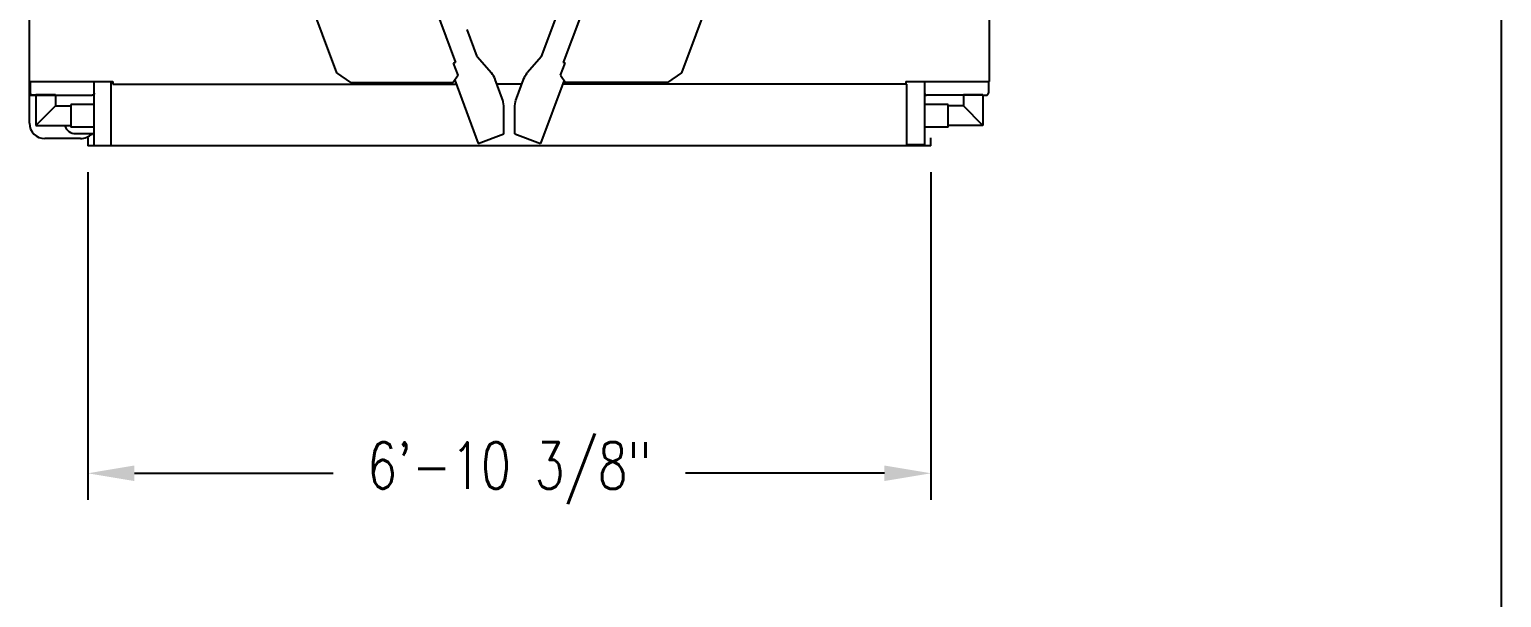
# Model space of a CAD drawing. Header units: millimetres. Extents: x 16950 to 32328, y 19251 to 29476.
# Drawn here: x 17520.9 to 17664.7, y 19468.4 to 19523.9 of the extents above; entities that cross this region are included whole.
import ezdxf

# ---------------------------------------------------------------- set-up
doc = ezdxf.new("R2010")
doc.units = ezdxf.units.MM
doc.header["$LTSCALE"] = 5
doc.layers.add('RECIRCULATION-CONTROL', color=3, linetype='Continuous')
doc.layers.add('UNIT', color=6, linetype='Continuous')
doc.styles.add('SUBMITTAL', font='romans.shx', dxfattribs={"width": 0.75})
doc.dimstyles.new('SUBMITTAL', dxfattribs={"dimtxt": 0.09375, "dimasz": 0.09375, "dimexe": 0.03125, "dimexo": 0.0625, "dimgap": 0.0625, "dimtad": 0, "dimdec": 4, "dimzin": 4, "dimdsep": 46, "dimlunit": 4, "dimtxsty": 'SUBMITTAL', "dimcen": 0.09375, "dimclre": 6, "dimadec": 0, "dimazin": 0, "dimtfac": 1, "dimtdec": 0, "dimtofl": 0, "dimtmove": 0, "dimatfit": 3, "dimfxl": 0, "dimfrac": 2, "dimtolj": 1, "dimtzin": 4, "dimarcsym": 0})

# ---------------------------------------------------------------- blocks, each defined once
blk = doc.blocks.new('*D104')
at = {"layer": 'UNIT', "color": 6, "lineweight": -2}
for p, q in [((17526.61, 19509.94), (17526.61, 19477.94)), ((17608.99, 19509.94), (17608.99, 19477.94))]:
    blk.add_line(p, q, dxfattribs=at)
at = {"layer": 'UNIT', "color": 3, "lineweight": -2}
for p, q in [((17531.16, 19480.54), (17550.57, 19480.54)), ((17604.44, 19480.54), (17585.02, 19480.54))]:
    blk.add_line(p, q, dxfattribs=at)
at = {"layer": 'UNIT', "color": 3}
for points in [[(17531.16, 19481.3), (17531.16, 19479.78), (17526.61, 19480.54)], [(17604.44, 19481.3), (17604.44, 19479.78), (17608.99, 19480.54)]]:
    blk.add_solid(points, dxfattribs=at)
at = {"layer": 'UNIT', "color": 3, "insert": (17567.8, 19480.54), "char_height": 4.55, "attachment_point": 5, "style": 'SUBMITTAL'}
blk.add_mtext('\\A1;6\'-10 3/8"', dxfattribs=at)
blk = doc.blocks.new('BORDER')
blk.add_line((1, 0), (1, 1))

msp = doc.modelspace()

# ---------------------------------------------------------------- linework, layer by layer
at = {"layer": 'RECIRCULATION-CONTROL'}
for p, q in [((17520.9044, 19514.7367), (17520.9044, 19518.8224)), ((17520.9044, 19517.4766), (17521.5346, 19517.4766)), ((17521.5346, 19517.5172), (17521.5346, 19514.5172)), ((17523.4362, 19517.5172), (17523.4362, 19516.4188)), ((17612.1596, 19517.5172), (17612.1596, 19516.4188)), ((17614.0612, 19517.5172), (17612.1596, 19517.5172)), ((17614.0612, 19517.5172), (17614.0612, 19514.5172)), ((17523.4362, 19516.4188), (17521.5346, 19514.5172)), ((17523.4362, 19516.4188), (17524.9362, 19516.4188)), ((17524.9362, 19516.5703), (17524.9362, 19514.3656)), ((17527.2354, 19516.5703), (17524.9362, 19516.5703)), ((17610.6862, 19516.5703), (17608.3604, 19516.5703)), ((17610.6862, 19514.3656), (17610.6862, 19516.5703)), ((17612.1596, 19516.4188), (17610.6862, 19516.4188)), ((17614.0612, 19514.5172), (17612.1596, 19516.4188)), ((17521.5346, 19514.5172), (17524.9362, 19514.5172)), ((17525.9044, 19513.2367), (17522.4044, 19513.2367)), ((17527.2354, 19514.3656), (17524.9362, 19514.3656)), ((17525.4231, 19513.723), (17527.0973, 19513.723)), ((17610.6862, 19514.3656), (17608.3604, 19514.3656)), ((17614.0612, 19514.5172), (17610.6862, 19514.5172))]:
    msp.add_line(p, q, dxfattribs=at)
for centre, radius, start, end in [((17522.4044, 19514.7367), 1.5, 180, 270), ((17525.4047, 19514.8216), 1.0988, 196.082201, 270.957368), ((17525.9044, 19514.7367), 1.5, 270, 317.479573), ((17527.2351, 19513.723), 0.1378, 180, 270.106312)]:
    msp.add_arc(centre, radius, start, end, dxfattribs=at)
msp.add_ellipse((17522.4854, 19517.5172), major_axis=(-0.9508, 0), ratio=0.00530952, start_param=3.14159267, end_param=6.28318533, dxfattribs=at)
at = {"layer": 'UNIT'}
for p, q in [((17520.9044, 19518.8224), (17520.9044, 19593.1954)), ((17614.6913, 19593.1954), (17614.6913, 19518.8224)), ((17536.8337, 19589.583), (17562.5367, 19520.6562)), ((17598.7605, 19589.5837), (17573.0599, 19520.6559)), ((17550.9328, 19519.6653), (17526.4301, 19585.3733)), ((17570.9407, 19521.2581), (17594.8975, 19585.5013)), ((17584.6638, 19519.6655), (17609.1255, 19585.2707)), ((17564.655, 19521.2581), (17563.6717, 19523.8952)), ((17562.5367, 19520.6562), (17562.3502, 19520.5867)), ((17562.787, 19519.4154), (17562.3502, 19520.5867)), ((17564.655, 19521.2581), (17566.0436, 19519.655)), ((17570.9407, 19521.2581), (17569.5521, 19519.655)), ((17572.8096, 19519.4152), (17573.2463, 19520.5864)), ((17573.2463, 19520.5864), (17573.0599, 19520.6559)), ((17552.3049, 19518.7126), (17550.9328, 19519.6653)), ((17562.787, 19519.4154), (17562.299, 19518.7127)), ((17562.4531, 19518.9346), (17564.7563, 19512.7577)), ((17567.1085, 19517.1571), (17566.4226, 19518.9964)), ((17568.4873, 19517.1571), (17569.1731, 19518.9964)), ((17573.1429, 19518.9352), (17570.8394, 19512.7577)), ((17572.8096, 19519.4152), (17573.2976, 19518.7125)), ((17583.2917, 19518.7127), (17584.6638, 19519.6655)), ((17520.9044, 19518.8224), (17529.059, 19518.8224)), ((17520.9854, 19518.8224), (17520.9854, 19517.6749)), ((17521.5346, 19517.4766), (17521.184, 19517.4766)), ((17521.5346, 19517.4766), (17527.0368, 19517.4766)), ((17527.2354, 19512.5429), (17527.2354, 19518.8224)), ((17528.8604, 19518.8224), (17528.8604, 19512.5429)), ((17529.059, 19518.8224), (17529.059, 19518.5429)), ((17529.059, 19518.5429), (17562.5991, 19518.5429)), ((17552.3049, 19518.7126), (17562.299, 19518.7127)), ((17569.004, 19518.5429), (17566.5917, 19518.5429)), ((17606.6104, 19518.5429), (17572.9966, 19518.5429)), ((17583.2917, 19518.7127), (17573.2976, 19518.7125)), ((17606.5368, 19518.8224), (17614.6913, 19518.8224)), ((17606.5368, 19518.8224), (17606.5368, 19518.5429)), ((17606.6104, 19518.5429), (17606.6104, 19512.6665)), ((17608.3604, 19518.8224), (17608.3604, 19512.5429)), ((17614.0612, 19517.4766), (17608.559, 19517.4766)), ((17614.0612, 19517.4766), (17614.4118, 19517.4766)), ((17614.6104, 19518.8224), (17614.6104, 19517.6749)), ((17567.2533, 19513.6888), (17567.2533, 19516.4111)), ((17568.3425, 19513.6888), (17568.3425, 19516.4111)), ((17526.6104, 19513.2929), (17526.6104, 19512.5429)), ((17564.7563, 19512.7577), (17567.2533, 19513.6888)), ((17568.3425, 19513.6888), (17570.8394, 19512.7577)), ((17608.9854, 19512.5429), (17608.9854, 19513.2929)), ((17608.9854, 19512.5429), (17526.6104, 19512.5429)), ((17606.6104, 19512.6665), (17608.3604, 19512.6665))]:
    msp.add_line(p, q, dxfattribs=at)
for centre, start, end in [((17521.182, 19517.6732), 179.499578, 270.57135), ((17614.4138, 19517.6732), 269.42865, 0.500422)]:
    msp.add_arc(centre, 0.1966, start, end, dxfattribs=at)
for points, knots in [([(17566.4226, 19518.9964), (17566.4183, 19519.0081), (17566.4138, 19519.0198), (17566.4091, 19519.0315), (17566.3216, 19519.2521), (17566.1848, 19519.4544), (17566.0436, 19519.655)], [-1, -1, -1, -1, -0.949808972, -0.949808972, -0.949808972, 0, 0, 0, 0]), ([(17569.1731, 19518.9964), (17569.1775, 19519.0081), (17569.182, 19519.0198), (17569.1866, 19519.0315), (17569.2741, 19519.2521), (17569.411, 19519.4544), (17569.5521, 19519.655)], [-1, -1, -1, -1, -0.949808972, -0.949808972, -0.949808972, 0, 0, 0, 0]), ([(17527.2354, 19517.6749), (17527.2354, 19517.6153), (17527.2068, 19517.5563), (17527.16, 19517.5193), (17527.1251, 19517.4918), (17527.0808, 19517.4765), (17527.0364, 19517.4766)], [-1, -1, -1, -1, -0.42651466, -0.42651466, -0.42651466, 0, 0, 0, 0]), ([(17608.3604, 19517.6749), (17608.3604, 19517.6153), (17608.389, 19517.5563), (17608.4358, 19517.5193), (17608.4706, 19517.4918), (17608.5149, 19517.4765), (17608.5594, 19517.4766)], [-1, -1, -1, -1, -0.42651466, -0.42651466, -0.42651466, 0, 0, 0, 0]), ([(17567.2533, 19516.4111), (17567.252, 19516.424), (17567.2507, 19516.4369), (17567.2493, 19516.4498), (17567.2245, 19516.6938), (17567.1914, 19516.9347), (17567.1085, 19517.1571)], [-1, -1, -1, -1, -0.949808972, -0.949808972, -0.949808972, 0, 0, 0, 0]), ([(17568.3425, 19516.4111), (17568.3438, 19516.424), (17568.3451, 19516.4369), (17568.3464, 19516.4498), (17568.3713, 19516.6938), (17568.4044, 19516.9347), (17568.4873, 19517.1571)], [-1, -1, -1, -1, -0.949808972, -0.949808972, -0.949808972, 0, 0, 0, 0])]:
    msp.add_open_spline(points, degree=3, knots=knots, dxfattribs=at)
for points in [[(17521.1835, 19517.4766), (17521.1838, 19517.4766), (17521.1841, 19517.4766), (17521.1844, 19517.4766)], [(17527.0372, 19517.4766), (17527.037, 19517.4766), (17527.0367, 19517.4766), (17527.0364, 19517.4766)], [(17608.5585, 19517.4766), (17608.5588, 19517.4766), (17608.5591, 19517.4766), (17608.5594, 19517.4766)], [(17608.5585, 19517.4766), (17608.5588, 19517.4766), (17608.5591, 19517.4766), (17608.5594, 19517.4766)], [(17614.4122, 19517.4766), (17614.412, 19517.4766), (17614.4117, 19517.4766), (17614.4114, 19517.4766)]]:
    msp.add_open_spline(points, degree=3, dxfattribs=at)

# ---------------------------------------------------------------- block references
at = {"xscale": 714.2857142856968, "yscale": 535.7142857142726, "zscale": 714.2857142856968}
msp.add_blockref('BORDER', (16950.4572, 19250.6129), dxfattribs=at)

# ---------------------------------------------------------------- dimensions: what is measured, and where the dimension line sits
at = {"layer": 'UNIT', "color": 3}
dim = msp.add_linear_dim(base=(17608.9854, 19480.5429), p1=(17526.6104, 19512.5429), p2=(17608.9854, 19512.5429), dimstyle='SUBMITTAL', override={"dimscale": 65, "dimtxt": 0.07, "dimasz": 0.07, "dimexe": 0.04, "dimexo": 0.04, "dimgap": 0.03125, "dimdec": 3, "dimzin": 3, "dimclrd": 3, "dimclrt": 3, "dimtdec": 3, "dimtix": 1}, dxfattribs=at)
dim.commit()
dim.dimension.update_dxf_attribs({"geometry": '*D104', "text_midpoint": (17567.7979, 19480.5429), "dimtype": 160})

doc.saveas('drawing.dxf')
